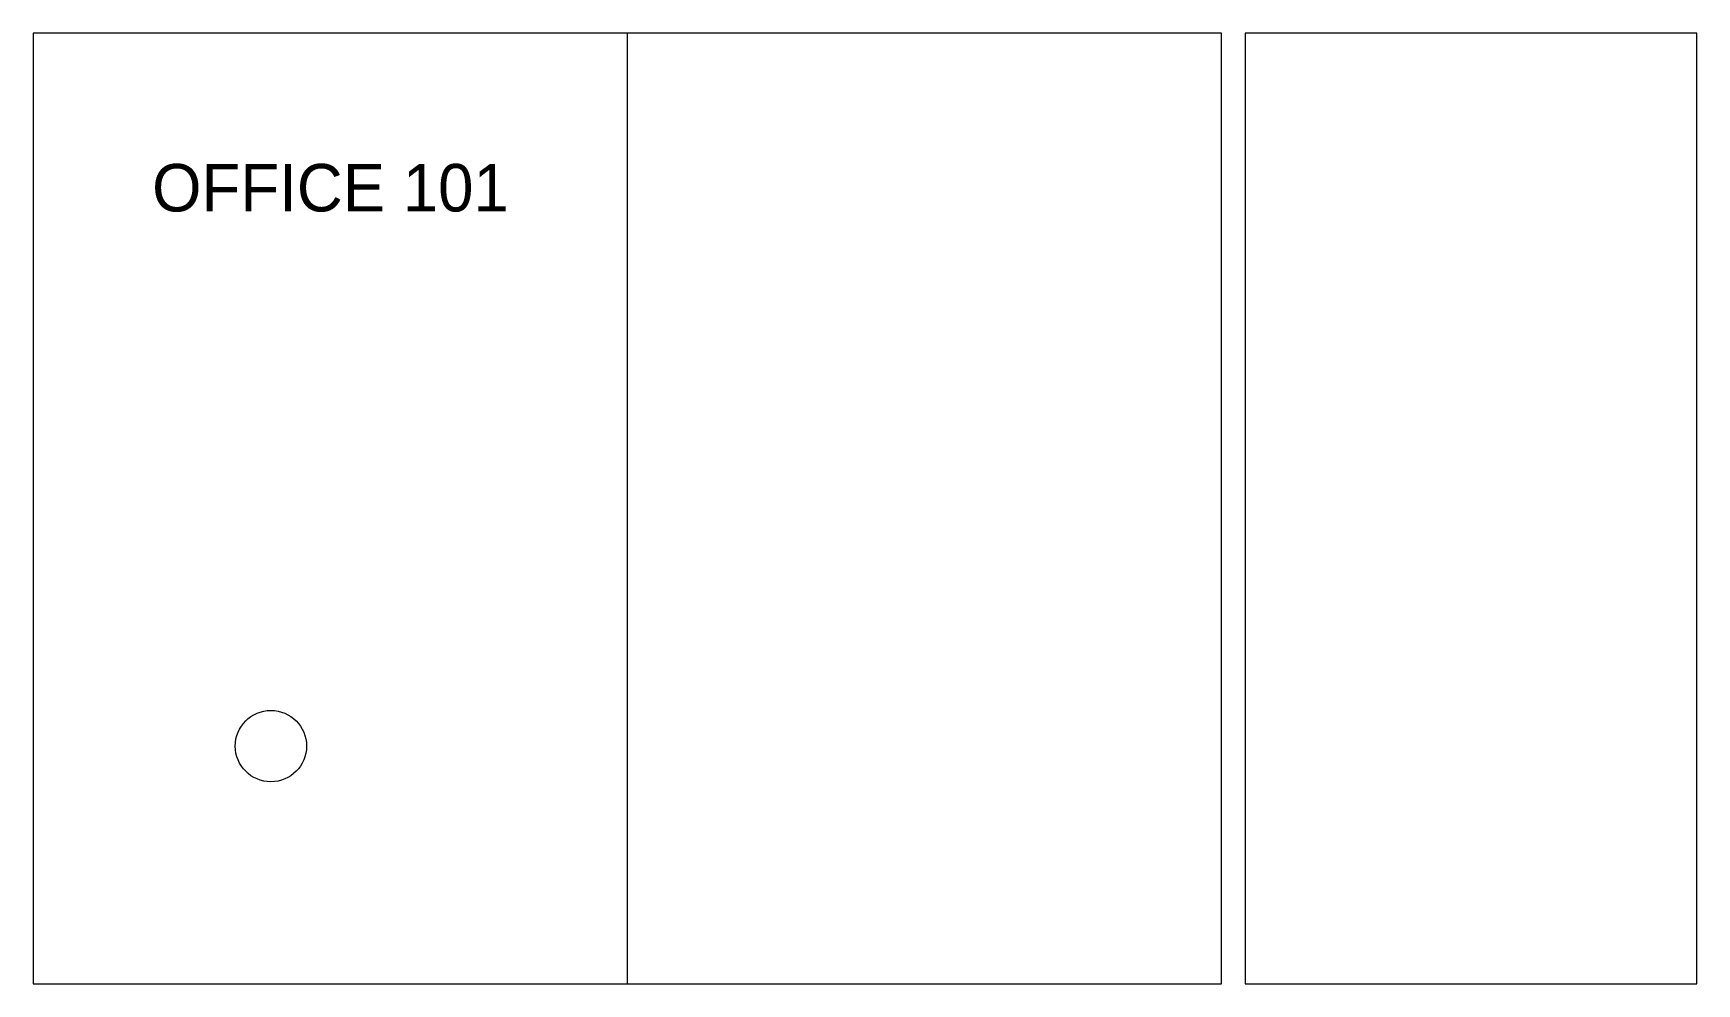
# Model space of a CAD drawing. Header units: millimetres. Extents: x 0 to 14000, y 0 to 8000.
import ezdxf

# ---------------------------------------------------------------- set-up
doc = ezdxf.new("R2010")
doc.units = ezdxf.units.MM
doc.layers.get('0').update_dxf_attribs({"lineweight": 0, "plot": 0})

msp = doc.modelspace()

# ---------------------------------------------------------------- linework, layer by layer
msp.add_line((5000, 0), (5000, 8000))
for points in [[(0, 0), (10000, 0), (10000, 8000), (0, 8000)], [(10200, 0), (14000, 0), (14000, 8000), (10200, 8000)]]:
    msp.add_lwpolyline(points, close=True)
msp.add_circle((2000, 2000), 300)

# ---------------------------------------------------------------- texts
msp.add_text('OFFICE 101', height=400).set_placement((1000, 6500))

doc.saveas('drawing.dxf')
